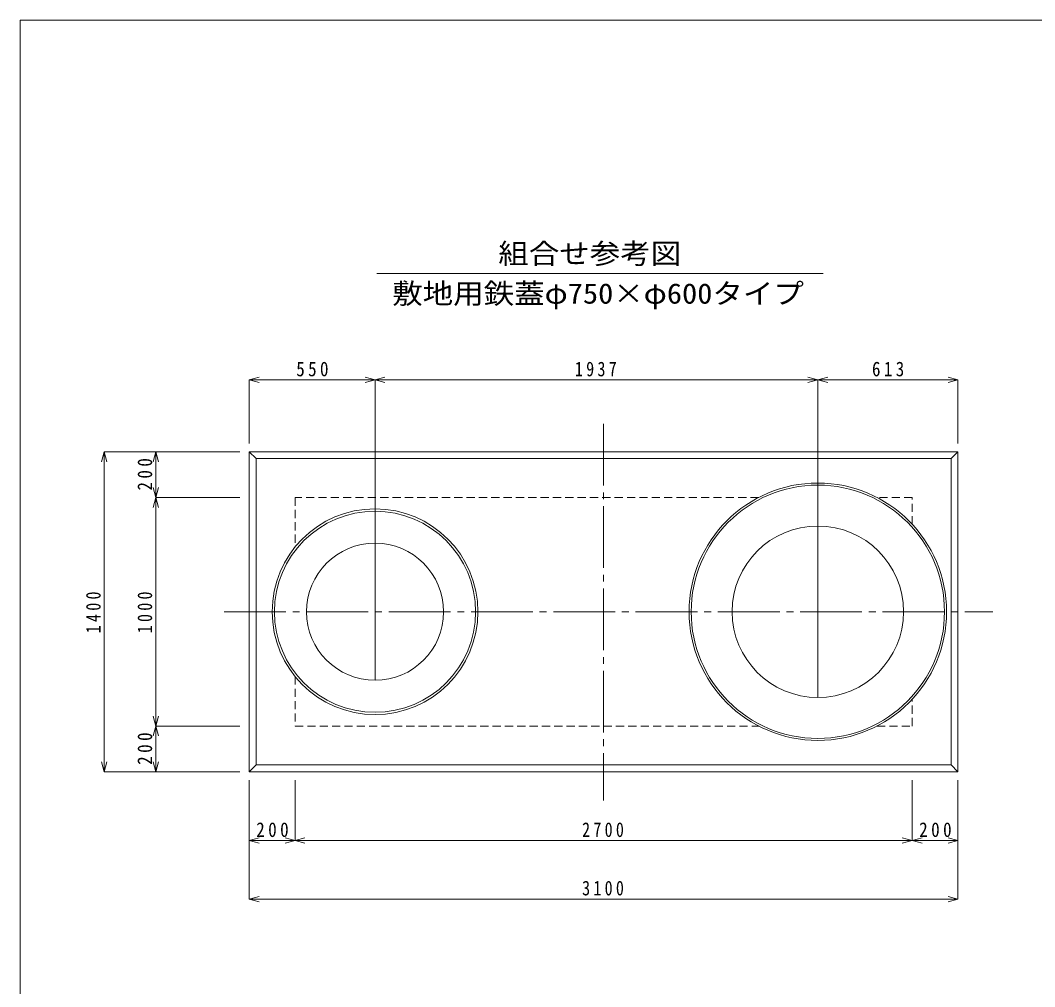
# Model space of a CAD drawing. Units: millimetres at full size, sheet at 1:30; details may follow other scales. Extents: x -5968 to 5968, y -4228 to 4228.
# Drawn here: x -5968 to -1530, y 0 to 4228 of the extents above; entities that cross this region are included whole.
import ezdxf
from ezdxf.enums import TextEntityAlignment as Align

# ---------------------------------------------------------------- set-up
doc = ezdxf.new("R2010")
doc.units = ezdxf.units.MM
doc.header["$LTSCALE"] = 30
doc.linetypes.add('CHAIN2', pattern=[12, 9, -1, 1, -1])
doc.linetypes.add('DASHED1', pattern=[1.8, 1.2, -0.6])
for name, color, linetype, lineweight in [('0-0_枠', 4, 'Continuous', 9), ('0-1_製品図', 7, 'Continuous', 9), ('0-6_寸法', 4, 'Continuous', 9), ('0-A_蓋', 4, 'Continuous', 9), ('1-0', 7, 'Continuous', 9)]:
    doc.layers.add(name, color=color, linetype=linetype, lineweight=lineweight)
doc.styles.add('ＭＳ ゴシック', font='')
doc.styles.get('ＭＳ ゴシック').set_extended_font_data('MS Gothic')

msp = doc.modelspace()

# ---------------------------------------------------------------- linework, layer by layer
at = {"layer": '0-0_枠'}
for p, q in [((-4965.93, 2654.52), (-4922.46, 2666.17)), ((-4415.93, 2654.52), (-4459.39, 2666.17)), ((-4415.93, 2654.52), (-4372.46, 2666.17)), ((-2478.93, 2654.52), (-2522.39, 2666.17)), ((-2478.93, 2654.52), (-2435.46, 2666.17)), ((-1865.93, 2654.52), (-1909.39, 2666.17)), ((-4965.93, 2654.52), (-4415.93, 2654.52)), ((-4965.93, 2654.52), (-4922.46, 2642.88)), ((-4965.93, 2654.52), (-4965.93, 2376.68)), ((-4415.93, 2654.52), (-4459.39, 2642.88)), ((-4415.93, 2654.52), (-4415.93, 2376.68)), ((-4415.93, 2654.52), (-2478.93, 2654.52)), ((-4415.93, 2654.52), (-4372.46, 2642.88)), ((-2478.93, 2654.52), (-2522.39, 2642.88)), ((-2478.93, 2654.52), (-2478.93, 2376.68)), ((-2478.93, 2654.52), (-1865.93, 2654.52)), ((-2478.93, 2654.52), (-2435.46, 2642.88)), ((-1865.93, 2654.52), (-1909.39, 2642.88)), ((-1865.93, 2654.52), (-1865.93, 2376.68))]:
    msp.add_line(p, q, dxfattribs=at)
at = {"layer": '0-1_製品図', "color": 3}
msp.add_line((-4407.75, 3119.9), (-2455.57, 3119.9), dxfattribs=at)
at = {"layer": '0-6_寸法'}
for p, q in [((-4415.93, 2585.71), (-4415.93, 1340.46)), ((-2478.93, 2585.71), (-2478.93, 1265.46)), ((-5600.28, 2340.46), (-5611.93, 2297)), ((-5600.28, 940.46), (-5600.28, 2340.46)), ((-5600.28, 2340.46), (-5588.63, 2297)), ((-5600.28, 2340.46), (-5375.01, 2340.46)), ((-5375.01, 2340.46), (-5386.66, 2297)), ((-5375.01, 2140.46), (-5375.01, 2340.46)), ((-5375.01, 2340.46), (-5363.36, 2297)), ((-5375.01, 2340.46), (-5007.39, 2340.46)), ((-5375.01, 2140.46), (-5386.66, 2183.93)), ((-5375.01, 2140.46), (-5363.36, 2183.93)), ((-5375.01, 2140.46), (-5386.66, 2097)), ((-5375.01, 1140.46), (-5375.01, 2140.46)), ((-5375.01, 2140.46), (-5363.36, 2097)), ((-5375.01, 2140.46), (-5007.39, 2140.46)), ((-5375.01, 1140.46), (-5386.66, 1183.93)), ((-5375.01, 1140.46), (-5363.36, 1183.93)), ((-5375.01, 1140.46), (-5386.66, 1097)), ((-5375.01, 940.46), (-5375.01, 1140.46)), ((-5375.01, 1140.46), (-5363.36, 1097)), ((-5375.01, 1140.46), (-5007.39, 1140.46)), ((-5600.28, 940.46), (-5611.93, 983.93)), ((-5600.28, 940.46), (-5588.63, 983.93)), ((-5375.01, 940.46), (-5386.66, 983.93)), ((-5375.01, 940.46), (-5363.36, 983.93)), ((-5600.28, 940.46), (-5375.01, 940.46)), ((-5375.01, 940.46), (-5007.39, 940.46)), ((-4965.93, 639.1), (-4965.93, 903.52)), ((-4765.93, 639.1), (-4765.93, 903.52)), ((-2065.93, 639.1), (-2065.93, 903.52)), ((-1865.93, 639.1), (-1865.93, 903.52)), ((-4965.93, 639.1), (-4922.46, 650.75)), ((-4965.93, 639.1), (-4765.93, 639.1)), ((-4965.93, 639.1), (-4922.46, 627.46)), ((-4965.93, 383.5), (-4965.93, 639.1)), ((-4765.93, 639.1), (-4809.39, 650.75)), ((-4765.93, 639.1), (-4809.39, 627.46)), ((-4765.93, 639.1), (-4722.46, 650.75)), ((-4765.93, 639.1), (-2065.93, 639.1)), ((-4765.93, 639.1), (-4722.46, 627.46)), ((-2065.93, 639.1), (-2109.39, 650.75)), ((-2065.93, 639.1), (-2109.39, 627.46)), ((-2065.93, 639.1), (-2022.46, 650.75)), ((-2065.93, 639.1), (-1865.93, 639.1)), ((-2065.93, 639.1), (-2022.46, 627.46)), ((-1865.93, 639.1), (-1909.39, 650.75)), ((-1865.93, 639.1), (-1909.39, 627.46)), ((-1865.93, 383.5), (-1865.93, 639.1)), ((-4965.93, 383.5), (-4922.46, 395.15)), ((-4965.93, 383.5), (-1865.93, 383.5)), ((-4965.93, 383.5), (-4922.46, 371.85)), ((-1865.93, 383.5), (-1909.39, 395.15)), ((-1865.93, 383.5), (-1909.39, 371.85))]:
    msp.add_line(p, q, dxfattribs=at)
at = {"layer": '0-6_寸法', "color": 7, "linetype": 'CHAIN2'}
for p, q in [((-3415.93, 2462.41), (-3415.93, 814.65)), ((-5075.84, 1640.46), (-1713.81, 1640.46))]:
    msp.add_line(p, q, dxfattribs=at)
at = {"layer": '0-6_寸法', "color": 3}
for p, q in [((-4935.93, 2310.46), (-4965.93, 2340.46)), ((-4935.93, 2310.46), (-4935.93, 970.46)), ((-1895.93, 2310.46), (-4935.93, 2310.46)), ((-1895.93, 2310.46), (-1865.93, 2340.46)), ((-1895.93, 970.46), (-1895.93, 2310.46)), ((-4935.93, 970.46), (-4965.93, 940.46)), ((-4935.93, 970.46), (-1895.93, 970.46)), ((-1895.93, 970.46), (-1865.93, 940.46))]:
    msp.add_line(p, q, dxfattribs=at)
at = {"layer": '0-6_寸法', "linetype": 'DASHED1'}
for p, q in [((-2737.71, 2140.46), (-4765.93, 2140.46)), ((-4765.93, 2140.46), (-4765.93, 1923.31)), ((-4765.93, 1357.62), (-4765.93, 1140.46)), ((-4765.93, 1140.46), (-2737.71, 1140.46))]:
    msp.add_line(p, q, dxfattribs=at)
at = {"layer": '0-6_寸法', "color": 3}
msp.add_lwpolyline([(-4965.93, 940.46), (-1865.93, 940.46), (-1865.93, 2340.46), (-4965.93, 2340.46)], close=True, dxfattribs=at)
at = {"layer": '0-6_寸法', "linetype": 'DASHED1'}
for points in [[(-2065.93, 2023.09), (-2065.93, 2140.46), (-2220.14, 2140.46)], [(-2220.14, 1140.46), (-2065.93, 1140.46), (-2065.93, 1257.84)]]:
    msp.add_lwpolyline(points, dxfattribs=at)
at = {"layer": '0-6_寸法', "color": 3}
for centre, radius in [((-4415.93, 1640.46), 450), ((-4415.93, 1640.46), 440), ((-2478.93, 1640.46), 375), ((-4415.93, 1640.46), 300)]:
    msp.add_circle(centre, radius, dxfattribs=at)
at = {"layer": '0-A_蓋', "color": 3}
for radius in [563, 554]:
    msp.add_circle((-2478.93, 1640.46), radius, dxfattribs=at)
at = {"layer": '1-0', "color": 5}
for p, q in [((-5967.67, 4227.98), (-5967.67, -4227.98)), ((5967.67, 4227.98), (-5967.67, 4227.98))]:
    msp.add_line(p, q, dxfattribs=at)

# ---------------------------------------------------------------- texts
at = {"layer": '0-0_枠', "color": 7, "char_height": 64.15, "attachment_point": 7, "style": 'ＭＳ ゴシック'}
for s, insert in [('\\T1.4;\\W0.85;550', (-4760.53, 2669.52)), ('\\T1.41;\\W0.8;1937', (-3541.45, 2669.52)), ('\\T1.4;\\W0.85;613', (-2242.03, 2669.52))]:
    msp.add_mtext(s, dxfattribs=dict(at, insert=insert))
at = {"layer": '0-1_製品図', "style": 'ＭＳ ゴシック', "width": 1.1}
for s, p in [('組合せ参考図', (-3876.55, 3136.25)), ('敷地用鉄蓋φ750×φ600タイプ', (-4340.73, 2961.59))]:
    msp.add_text(s, height=88.86, dxfattribs=at).set_placement(p, align=Align.BOTTOM_LEFT)
at = {"layer": '0-6_寸法', "color": 7, "char_height": 64.15, "attachment_point": 7, "rotation": 90, "style": 'ＭＳ ゴシック'}
for s, insert in [('\\T1.41;\\W0.85;200', (-5390.01, 2170.79)), ('\\T1.41;\\W0.8;1400', (-5615.28, 1546.33)), ('\\T1.41;\\W0.8;1000', (-5390.01, 1546.33)), ('\\T1.41;\\W0.85;200', (-5390.01, 970.79))]:
    msp.add_mtext(s, dxfattribs=dict(at, insert=insert))
at = {"layer": '0-6_寸法', "color": 7, "char_height": 64.15, "attachment_point": 7, "style": 'ＭＳ ゴシック'}
for s, insert in [('\\T1.41;\\W0.85;200', (-4935.6, 654.1)), ('\\T1.41;\\W0.8;2700', (-3510.06, 654.1)), ('\\T1.41;\\W0.85;200', (-2035.6, 654.1)), ('\\T1.41;\\W0.8;3100', (-3510.06, 398.5))]:
    msp.add_mtext(s, dxfattribs=dict(at, insert=insert))

doc.saveas('drawing.dxf')
